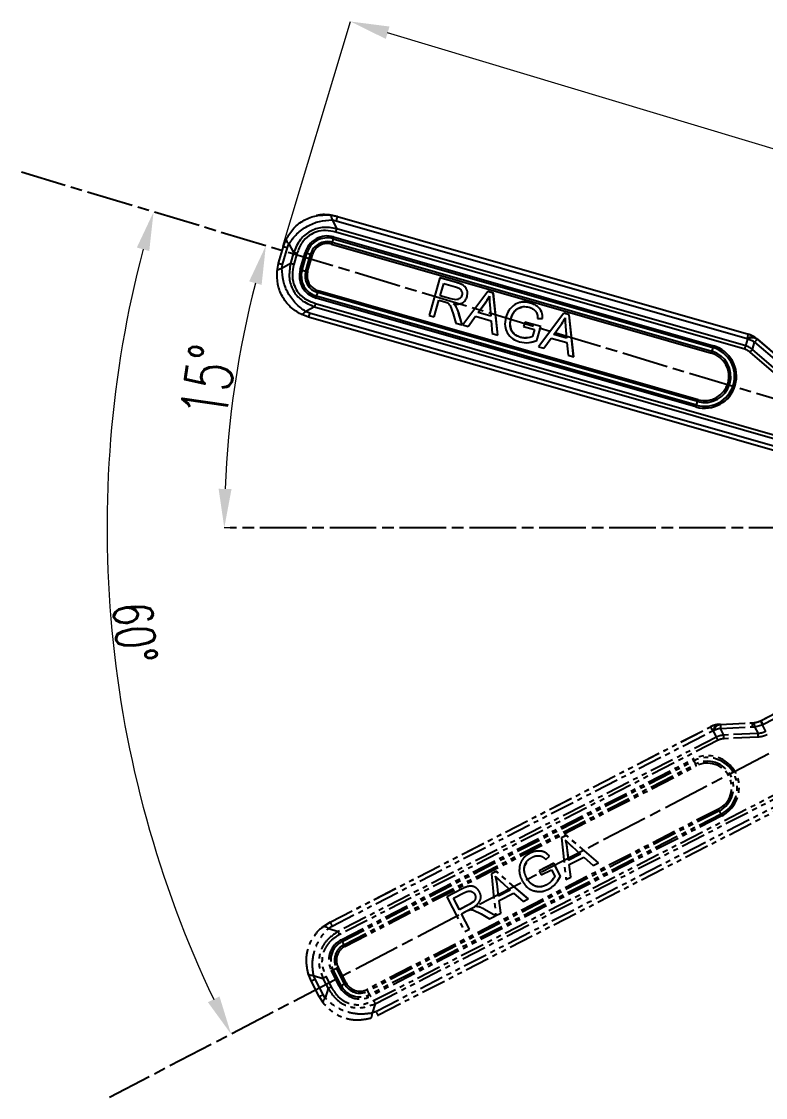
# Model space of a CAD drawing. Header units: millimetres. Extents: x 2160 to 4596, y 811 to 2534.
# Drawn here: x 3955.7 to 4147.4, y 1195.9 to 1473.2 of the extents above; entities that cross this region are included whole.
import ezdxf

# ---------------------------------------------------------------- set-up
doc = ezdxf.new("R2010")
doc.units = ezdxf.units.MM
doc.linetypes.add('AM_ISO08W050', pattern=[18, 12, -1.5, 3, -1.5])
doc.linetypes.add('PHANTOM', pattern=[12.7, 6.35, -1.27, 1.27, -1.27, 1.27, -1.27])
for name, color, linetype, lineweight in [('AM_5', 3, 'Continuous', 25), ('AM_7', 4, 'AM_ISO08W050', 25), ('标注', 3, 'Continuous', 13)]:
    doc.layers.add(name, color=color, linetype=linetype, lineweight=lineweight)
doc.styles.add('SLDTEXTSTYLE1', font='txt.shx', dxfattribs={"width": 0.7, "bigfont": 'gbcbig.shx'})
doc.dimstyles.new('SLDDIMSTYLE12$0', dxfattribs={"dimtxt": 12, "dimasz": 10, "dimexe": 0, "dimexo": 0.0625, "dimgap": 0.875, "dimtad": 1, "dimdec": 1, "dimlfac": 1.8, "dimrnd": 1e-09, "dimzin": 12, "dimdsep": 46, "dimtxsty": 'SLDTEXTSTYLE1', "dimcen": 0.09, "dimdle": 8.16, "dimclrd": 3, "dimclre": 3, "dimadec": 0, "dimazin": 3, "dimtfac": 1, "dimtdec": 1, "dimtofl": 0, "dimtmove": 0, "dimatfit": 3, "dimfxl": 0, "dimfrac": 2, "dimtolj": 1, "dimlwd": 5, "dimlwe": 5, "dimarcsym": 0})
doc.dimstyles.new('SLDDIMSTYLE12$2', dxfattribs={"dimtxt": 12, "dimasz": 10, "dimexe": 0, "dimexo": 0.0625, "dimgap": 0.875, "dimtad": 1, "dimdec": 1, "dimlfac": 1.8, "dimrnd": 1e-09, "dimzin": 12, "dimdsep": 46, "dimtxsty": 'SLDTEXTSTYLE1', "dimcen": 0.09, "dimdle": 8.16, "dimclrd": 3, "dimclre": 3, "dimadec": 0, "dimazin": 3, "dimtfac": 1, "dimtdec": 1, "dimtofl": 0, "dimtmove": 0, "dimatfit": 3, "dimfxl": 0, "dimfrac": 2, "dimtolj": 1, "dimlwd": 5, "dimlwe": 5, "dimarcsym": 0})

# ---------------------------------------------------------------- blocks, each defined once
blk = doc.blocks.new('*D76')
at = {"layer": 'Defpoints', "color": 0, "transparency": 16777216}
for p in [(3955.73, 1434.34), (3977.93, 1352.54), (4259.99, 1342.7), (4259.99, 1342.7), (3978.38, 1195.93)]:
    blk.add_point(p, dxfattribs=at)
at = {"layer": '标注', "color": 3, "linetype": 'Continuous', "lineweight": 5, "transparency": 16777216}
blk.add_arc((4259.99, 1342.7), 282.23, 165.2686, 205.498, dxfattribs=at)
at = {"layer": '标注', "color": 3, "transparency": 16777216}
for points in [[(3985.44, 1414.92), (3988.64, 1414.02), (3989.75, 1424.09)], [(4006.74, 1221.95), (4003.76, 1220.46), (4009.72, 1212.26)]]:
    blk.add_solid(points, dxfattribs=at)
at = {"layer": '标注', "color": 0, "transparency": 16777216, "insert": (3984.96, 1315.73), "char_height": 10, "attachment_point": 5, "rotation": 275.601, "style": 'SLDTEXTSTYLE1'}
blk.add_mtext('\\A1;60%%D', dxfattribs=at)
blk = doc.blocks.new('*D77')
at = {"layer": 'AM_5', "color": 3, "lineweight": 5, "transparency": 16777216}
blk.add_line((4009.43, 1342.73), (4007.97, 1342.73), dxfattribs=at)
at = {"layer": 'AM_5', "color": 3, "linetype": 'Continuous', "lineweight": 5, "transparency": 16777216}
blk.add_arc((4259.89, 1342.73), 251.91, 165.5129, 177.7254, dxfattribs=at)
at = {"layer": 'AM_5', "color": 3, "transparency": 16777216}
for points in [[(4014.38, 1406.2), (4017.59, 1405.3), (4018.68, 1415.38)], [(4009.84, 1352.7), (4006.51, 1352.76), (4007.97, 1342.73)]]:
    blk.add_solid(points, dxfattribs=at)
at = {"layer": 'Defpoints', "color": 0, "transparency": 16777216}
for p in [(3955.73, 1434.34), (4012.75, 1391.55), (4009.49, 1342.73), (4259.99, 1342.7), (4263.14, 1342.73)]:
    blk.add_point(p, dxfattribs=at)
at = {"layer": 'AM_5', "color": 0, "transparency": 16777216, "insert": (4003.86, 1380.45), "char_height": 12, "attachment_point": 5, "rotation": 81.6192, "style": 'SLDTEXTSTYLE1'}
blk.add_mtext('\\A1;15%%D', dxfattribs=at)
blk = doc.blocks.new('*D60')
at = {"layer": 'AM_5', "color": 3, "linetype": 'Continuous', "lineweight": 5, "transparency": 16777216}
for p, q in [((4023.06, 1415.3), (4040.49, 1473.16)), ((4267.91, 1404.66), (4050.06, 1470.28))]:
    blk.add_line(p, q, dxfattribs=at)
at = {"layer": 'AM_5', "color": 3, "lineweight": 5, "transparency": 16777216}
blk.add_line((4259.73, 1342.82), (4277.49, 1401.78), dxfattribs=at)
at = {"layer": 'AM_5', "color": 3, "transparency": 16777216}
for points in [[(4050.54, 1471.87), (4049.58, 1468.68), (4040.49, 1473.16)], [(4268.39, 1406.26), (4267.43, 1403.07), (4277.49, 1401.78)]]:
    blk.add_solid(points, dxfattribs=at)
at = {"layer": 'Defpoints', "color": 0, "transparency": 16777216}
for p in [(4040.49, 1473.16), (4023.04, 1415.24), (4259.71, 1342.76)]:
    blk.add_point(p, dxfattribs=at)
at = {"layer": 'AM_5', "color": 0, "transparency": 16777216, "insert": (4160.97, 1444.05), "char_height": 12, "attachment_point": 5, "rotation": 343.2384, "style": 'SLDTEXTSTYLE1'}
blk.add_mtext('\\A1;225', dxfattribs=at)

msp = doc.modelspace()

# ---------------------------------------------------------------- linework, layer by layer
at = {"color": 7, "linetype": 'Continuous', "lineweight": 25}
for p, q in [((4031.683, 1423.124), (4031.642, 1423.115)), ((4035.081, 1423.317), (4037.115, 1422.932)), ((4037.144, 1422.939), (4035.113, 1423.324)), ((4037.144, 1422.939), (4037.115, 1422.932)), ((4037.116, 1422.932), (4143.009, 1392.565)), ((4037.144, 1422.939), (4143.039, 1392.572)), ((4035.753, 1422.036), (4036.975, 1419.783)), ((4035.753, 1422.036), (4036.772, 1421.844)), ((4036.772, 1421.844), (4142.665, 1391.477)), ((4142.332, 1389.57), (4036.975, 1419.783)), ((4023.2, 1415.219), (4023.949, 1417.147)), ((4036, 1417.201), (4035.748, 1416.268)), ((4036, 1417.201), (4133.864, 1389.137)), ((4036.131, 1417.669), (4133.995, 1389.605)), ((4142.079, 1388.704), (4036.723, 1418.917)), ((4021.96, 1410.894), (4023.2, 1415.219)), ((4023.008, 1410.576), (4024.248, 1414.902)), ((4024.248, 1414.902), (4024.622, 1415.866)), ((4024.622, 1415.866), (4025.844, 1413.612)), ((4035.616, 1415.801), (4133.48, 1387.736)), ((4035.748, 1416.268), (4133.612, 1388.204)), ((4025.844, 1413.612), (4025.038, 1410.801)), ((4026.705, 1413.363), (4025.898, 1410.552)), ((4027.532, 1409.264), (4028.772, 1413.59)), ((4028.003, 1409.13), (4029.243, 1413.456)), ((4028.956, 1408.865), (4030.197, 1413.191)), ((4029.243, 1413.456), (4030.197, 1413.191)), ((4029.427, 1408.732), (4030.668, 1413.057)), ((4021.574, 1408.861), (4021.96, 1410.894)), ((4025.038, 1410.801), (4022.814, 1409.56)), ((4022.814, 1409.56), (4023.008, 1410.576)), ((4028.003, 1409.13), (4028.956, 1408.865)), ((4063.536, 1407.124), (4060.761, 1397.445)), ((4063.558, 1407.129), (4063.536, 1407.124)), ((4067.818, 1405.896), (4063.536, 1407.124)), ((4067.84, 1405.901), (4063.558, 1407.129)), ((4063.594, 1402.495), (4064.511, 1405.695)), ((4063.616, 1402.5), (4064.531, 1405.69)), ((4064.511, 1405.695), (4067.566, 1404.819)), ((4067.84, 1405.901), (4067.818, 1405.896)), ((4031.748, 1402.374), (4032.033, 1403.314)), ((4129.897, 1375.249), (4032.033, 1403.314)), ((4130.034, 1375.718), (4032.171, 1403.783)), ((4069.335, 1405.337), (4069.312, 1405.332)), ((4075.915, 1403.582), (4069.425, 1394.968)), ((4075.937, 1403.586), (4075.915, 1403.582)), ((4077.294, 1403.186), (4075.915, 1403.582)), ((4077.316, 1403.191), (4075.937, 1403.586)), ((4077.316, 1403.191), (4077.294, 1403.186)), ((4078.464, 1392.375), (4077.294, 1403.186)), ((4078.487, 1392.38), (4077.316, 1403.191)), ((4031.452, 1400.533), (4159.034, 1363.946)), ((4129.475, 1373.84), (4031.611, 1401.905)), ((4129.612, 1374.309), (4031.748, 1402.374)), ((4062.04, 1397.078), (4063.274, 1401.38)), ((4062.063, 1397.083), (4063.293, 1401.374)), ((4063.274, 1401.38), (4064.765, 1400.952)), ((4063.616, 1402.5), (4063.594, 1402.495)), ((4066.352, 1401.704), (4063.594, 1402.495)), ((4066.374, 1401.709), (4063.616, 1402.5)), ((4064.765, 1400.952), (4065.574, 1400.639)), ((4066.374, 1401.709), (4066.352, 1401.704)), ((4067.708, 1401.476), (4066.352, 1401.704)), ((4068.631, 1400.425), (4068.653, 1400.43)), ((4073.35, 1398.148), (4075.233, 1400.678)), ((4073.373, 1398.152), (4075.255, 1400.683)), ((4075.255, 1400.683), (4075.233, 1400.678)), ((4076.386, 1400.169), (4076.636, 1397.205)), ((4084.199, 1400.789), (4084.177, 1400.784)), ((4086.836, 1400.632), (4086.814, 1400.628)), ((4029.673, 1396.979), (4027.744, 1397.729)), ((4031.208, 1399.669), (4028.984, 1398.428)), ((4029.95, 1398.053), (4028.984, 1398.428)), ((4158.289, 1361.249), (4029.95, 1398.053)), ((4031.208, 1399.669), (4158.791, 1363.082)), ((4060.761, 1397.445), (4062.04, 1397.078)), ((4066.176, 1399.953), (4066.974, 1397.848)), ((4066.974, 1397.848), (4067.675, 1395.462)), ((4068.375, 1398.129), (4068.353, 1398.124)), ((4069.285, 1395.001), (4068.353, 1398.124)), ((4069.307, 1395.005), (4068.375, 1398.129)), ((4073.373, 1398.152), (4073.35, 1398.148)), ((4076.636, 1397.205), (4073.35, 1398.148)), ((4076.635, 1397.217), (4073.373, 1398.152)), ((4083.639, 1399.252), (4083.617, 1399.247)), ((4083.639, 1399.252), (4084.652, 1399.562)), ((4095.438, 1397.983), (4088.948, 1389.369)), ((4089.22, 1399.189), (4089.197, 1399.185)), ((4095.46, 1397.988), (4095.438, 1397.983)), ((4096.817, 1397.588), (4095.438, 1397.983)), ((4096.839, 1397.592), (4095.46, 1397.988)), ((4096.839, 1397.592), (4096.817, 1397.588)), ((4097.987, 1386.777), (4096.817, 1397.588)), ((4098.009, 1386.782), (4096.839, 1397.592)), ((4158.012, 1360.175), (4029.674, 1396.978)), ((4062.063, 1397.083), (4062.04, 1397.078)), ((4067.675, 1395.462), (4069.285, 1395.001)), ((4069.307, 1395.005), (4069.285, 1395.001)), ((4069.425, 1394.968), (4070.778, 1394.58)), ((4070.778, 1394.58), (4072.688, 1397.209)), ((4070.8, 1394.584), (4070.778, 1394.58)), ((4070.8, 1394.584), (4072.704, 1397.205)), ((4072.688, 1397.209), (4076.726, 1396.051)), ((4076.726, 1396.051), (4077.019, 1392.79)), ((4081.886, 1396.689), (4081.863, 1396.685)), ((4085.421, 1395.721), (4085.096, 1394.587)), ((4085.096, 1394.587), (4087.933, 1393.773)), ((4085.444, 1395.726), (4085.421, 1395.721)), ((4089.512, 1394.548), (4085.421, 1395.721)), ((4089.534, 1394.553), (4085.444, 1395.726)), ((4088.485, 1390.966), (4089.512, 1394.548)), ((4088.507, 1390.97), (4089.534, 1394.553)), ((4088.697, 1396.638), (4089.951, 1396.629)), ((4089.534, 1394.553), (4089.512, 1394.548)), ((4089.974, 1396.634), (4089.951, 1396.629)), ((4092.873, 1392.549), (4094.755, 1395.08)), ((4092.895, 1392.554), (4094.778, 1395.085)), ((4094.778, 1395.085), (4094.755, 1395.08)), ((4095.909, 1394.571), (4096.159, 1391.607)), ((4077.019, 1392.79), (4078.464, 1392.375)), ((4078.487, 1392.38), (4078.464, 1392.375)), ((4082.004, 1393.548), (4081.981, 1393.543)), ((4084.339, 1391.773), (4084.316, 1391.768)), ((4086.82, 1391.772), (4086.227, 1391.66)), ((4087.933, 1393.773), (4087.415, 1391.965)), ((4092.895, 1392.554), (4092.873, 1392.549)), ((4096.159, 1391.607), (4092.873, 1392.549)), ((4096.158, 1391.618), (4092.895, 1392.554)), ((4143.009, 1392.565), (4143.039, 1392.572)), ((4086.227, 1391.66), (4086.205, 1391.655)), ((4087.08, 1390.515), (4087.103, 1390.52)), ((4087.086, 1390.579), (4088.507, 1390.97)), ((4088.507, 1390.97), (4088.485, 1390.966)), ((4088.948, 1389.369), (4090.3, 1388.981)), ((4090.3, 1388.981), (4092.211, 1391.611)), ((4090.323, 1388.986), (4090.3, 1388.981)), ((4090.323, 1388.986), (4092.227, 1391.606)), ((4092.211, 1391.611), (4096.249, 1390.453)), ((4096.249, 1390.453), (4096.542, 1387.191)), ((4133.864, 1389.137), (4133.612, 1388.204)), ((4142.332, 1389.57), (4142.854, 1391.314)), ((4142.665, 1391.477), (4142.854, 1391.314)), ((4144.073, 1388.662), (4144.631, 1390.523)), ((4144.631, 1390.523), (4150.852, 1385.216)), ((4145.109, 1391.438), (4145.139, 1391.444)), ((4145.109, 1391.438), (4145.298, 1391.275)), ((4145.311, 1391.298), (4145.12, 1391.46)), ((4145.139, 1391.444), (4145.33, 1391.282)), ((4145.298, 1391.275), (4151.519, 1385.968)), ((4145.33, 1391.282), (4151.552, 1385.975)), ((4096.542, 1387.191), (4097.987, 1386.777)), ((4098.009, 1386.782), (4097.987, 1386.777)), ((4150.174, 1382.231), (4143.465, 1387.954)), ((4150.782, 1382.939), (4144.073, 1388.662)), ((4129.612, 1374.309), (4129.897, 1375.249))]:
    msp.add_line(p, q, dxfattribs=at)
at = {"color": 7, "linetype": 'PHANTOM', "lineweight": 25}
for p, q in [((4146.267, 1293.04), (4156.071, 1298.074)), ((4146.285, 1293.066), (4156.088, 1298.099)), ((4146.762, 1292.011), (4156.565, 1297.045)), ((4135.79, 1292.063), (4135.539, 1292.05)), ((4135.547, 1292.026), (4135.564, 1292.051)), ((4135.547, 1292.026), (4135.796, 1292.037)), ((4135.564, 1292.051), (4135.815, 1292.064)), ((4135.796, 1292.037), (4143.964, 1292.425)), ((4135.815, 1292.064), (4143.983, 1292.452)), ((4143.964, 1292.425), (4143.983, 1292.452)), ((4143.983, 1292.452), (4144.298, 1292.476)), ((4146.286, 1293.066), (4146.182, 1293.014)), ((4146.183, 1293.015), (4146.285, 1293.066)), ((4146.267, 1293.04), (4146.285, 1293.066)), ((4146.558, 1291.91), (4146.762, 1292.011)), ((4035.247, 1241.092), (4133.244, 1291.412)), ((4035.263, 1241.117), (4133.261, 1291.437)), ((4035.741, 1240.063), (4133.738, 1290.383)), ((4133.244, 1291.412), (4133.261, 1291.437)), ((4133.738, 1290.383), (4133.987, 1290.393)), ((4134.8, 1288.764), (4133.987, 1290.393)), ((4135.824, 1291.032), (4143.992, 1291.42)), ((4136.691, 1289.293), (4135.824, 1291.032)), ((4145.499, 1289.711), (4136.691, 1289.293)), ((4143.992, 1291.42), (4144.623, 1291.468)), ((4144.623, 1291.468), (4146.558, 1291.91)), ((4144.623, 1291.468), (4145.499, 1289.711)), ((4146.558, 1291.91), (4147.418, 1290.185)), ((4134.8, 1288.764), (4037.299, 1238.7)), ((4135.208, 1287.96), (4037.708, 1237.895)), ((4145.541, 1288.779), (4136.732, 1288.361)), ((4038.13, 1236.58), (4128.697, 1283.084)), ((4038.354, 1236.149), (4128.921, 1282.653)), ((4038.809, 1235.297), (4129.376, 1281.801)), ((4039.033, 1234.866), (4129.6, 1281.37)), ((4046.445, 1220.883), (4164.514, 1281.509)), ((4128.921, 1282.653), (4129.376, 1281.801)), ((4046.858, 1220.086), (4164.927, 1280.712)), ((4165.816, 1279.032), (4047.047, 1218.046)), ((4166.349, 1278.06), (4047.58, 1217.074)), ((4135.311, 1270.248), (4044.745, 1223.744)), ((4135.532, 1269.813), (4044.966, 1223.309)), ((4135.968, 1268.932), (4135.532, 1269.813)), ((4135.968, 1268.932), (4045.401, 1222.428)), ((4136.188, 1268.496), (4045.622, 1221.992)), ((4096.124, 1263.464), (4094.848, 1262.809)), ((4094.861, 1262.828), (4094.848, 1262.809)), ((4094.848, 1262.809), (4096.01, 1252.087)), ((4096.137, 1263.483), (4094.861, 1262.828)), ((4096.137, 1263.483), (4096.124, 1263.464)), ((4104.375, 1256.382), (4096.124, 1263.464)), ((4104.388, 1256.401), (4096.137, 1263.483)), ((4086.762, 1258.855), (4086.749, 1258.836)), ((4089.488, 1259.434), (4089.475, 1259.415)), ((4096.35, 1260.244), (4096.337, 1260.225)), ((4096.696, 1257.092), (4096.337, 1260.225)), ((4096.709, 1257.111), (4096.35, 1260.244)), ((4099.737, 1258.653), (4096.696, 1257.092)), ((4099.728, 1258.661), (4096.709, 1257.111)), ((4097.526, 1260.643), (4099.737, 1258.653)), ((4084.732, 1257.165), (4084.719, 1257.146)), ((4085.376, 1255.66), (4085.902, 1256.58)), ((4092.877, 1256.25), (4089.091, 1254.306)), ((4092.89, 1256.268), (4089.104, 1254.325)), ((4090.853, 1257.216), (4091.774, 1258.067)), ((4091.787, 1258.086), (4091.774, 1258.067)), ((4092.89, 1256.268), (4092.877, 1256.25)), ((4094.58, 1252.934), (4092.877, 1256.25)), ((4094.593, 1252.953), (4092.89, 1256.268)), ((4096.709, 1257.111), (4096.696, 1257.092)), ((4096.855, 1255.955), (4100.592, 1257.873)), ((4097.262, 1252.73), (4096.855, 1255.955)), ((4097.275, 1252.748), (4096.87, 1255.962)), ((4100.592, 1257.873), (4103.038, 1255.695)), ((4103.038, 1255.695), (4104.375, 1256.382)), ((4104.388, 1256.401), (4104.375, 1256.382)), ((4078.057, 1254.187), (4076.781, 1253.532)), ((4076.794, 1253.551), (4076.781, 1253.532)), ((4076.781, 1253.532), (4077.943, 1242.81)), ((4078.07, 1254.206), (4076.794, 1253.551)), ((4078.07, 1254.206), (4078.057, 1254.187)), ((4086.308, 1247.105), (4078.057, 1254.187)), ((4086.321, 1247.124), (4078.07, 1254.206)), ((4085.376, 1255.66), (4085.363, 1255.642)), ((4089.104, 1254.325), (4089.091, 1254.306)), ((4089.091, 1254.306), (4089.631, 1253.256)), ((4089.631, 1253.256), (4092.256, 1254.604)), ((4092.256, 1254.604), (4093.115, 1252.931)), ((4078.283, 1250.967), (4078.27, 1250.948)), ((4078.629, 1247.815), (4078.27, 1250.948)), ((4078.642, 1247.833), (4078.283, 1250.967)), ((4079.459, 1251.366), (4081.67, 1249.376)), ((4085.851, 1252.592), (4085.838, 1252.573)), ((4088.087, 1250.382), (4088.074, 1250.363)), ((4091.004, 1250.686), (4090.991, 1250.667)), ((4092.458, 1251.896), (4092.445, 1251.877)), ((4092.814, 1252.383), (4092.458, 1251.896)), ((4093.825, 1251.695), (4094.593, 1252.953)), ((4093.864, 1251.645), (4093.877, 1251.663)), ((4094.593, 1252.953), (4094.58, 1252.934)), ((4096.01, 1252.087), (4097.262, 1252.73)), ((4097.275, 1252.748), (4097.262, 1252.73)), ((4069.292, 1249.679), (4065.329, 1247.644)), ((4065.342, 1247.663), (4065.329, 1247.644)), ((4065.329, 1247.644), (4069.929, 1238.687)), ((4069.305, 1249.698), (4065.342, 1247.663)), ((4067.019, 1247.27), (4069.846, 1248.721)), ((4069.305, 1249.698), (4069.292, 1249.679)), ((4070.781, 1250.309), (4070.768, 1250.291)), ((4081.67, 1249.376), (4078.629, 1247.815)), ((4078.642, 1247.833), (4078.629, 1247.815)), ((4081.661, 1249.384), (4078.642, 1247.833)), ((4078.789, 1246.678), (4082.525, 1248.596)), ((4082.525, 1248.596), (4084.971, 1246.418)), ((4068.539, 1244.308), (4067.019, 1247.27)), ((4068.553, 1244.327), (4067.037, 1247.279)), ((4071.092, 1245.619), (4068.539, 1244.308)), ((4071.105, 1245.638), (4068.553, 1244.327)), ((4072.237, 1246.381), (4071.092, 1245.619)), ((4071.105, 1245.638), (4071.092, 1245.619)), ((4073.629, 1246.246), (4073.642, 1246.265)), ((4079.195, 1243.453), (4078.789, 1246.678)), ((4079.208, 1243.471), (4078.803, 1246.685)), ((4084.971, 1246.418), (4086.308, 1247.105)), ((4086.321, 1247.124), (4086.308, 1247.105)), ((4068.553, 1244.327), (4068.539, 1244.308)), ((4069.069, 1243.276), (4070.449, 1243.985)), ((4071.114, 1239.295), (4069.069, 1243.276)), ((4071.127, 1239.314), (4069.087, 1243.286)), ((4070.449, 1243.985), (4071.254, 1244.31)), ((4072.162, 1244.222), (4074.184, 1243.233)), ((4074.184, 1243.233), (4076.328, 1241.973)), ((4075.014, 1244.396), (4075.001, 1244.378)), ((4077.818, 1242.738), (4075.001, 1244.378)), ((4077.831, 1242.757), (4075.014, 1244.396)), ((4076.328, 1241.973), (4077.818, 1242.738)), ((4077.831, 1242.757), (4077.818, 1242.738)), ((4077.943, 1242.81), (4079.195, 1243.453)), ((4079.208, 1243.471), (4079.195, 1243.453)), ((4033.499, 1239.98), (4035.246, 1241.092)), ((4035.263, 1241.117), (4033.518, 1240.008)), ((4034.867, 1239.506), (4035.741, 1240.063)), ((4034.867, 1239.506), (4037.299, 1238.7)), ((4035.263, 1241.117), (4035.246, 1241.092)), ((4069.929, 1238.687), (4071.114, 1239.295)), ((4071.127, 1239.314), (4071.114, 1239.295)), ((4031.154, 1237.514), (4031.13, 1237.48)), ((4038.354, 1236.149), (4038.809, 1235.297)), ((4037.611, 1224.567), (4035.556, 1228.57)), ((4035.991, 1228.795), (4036.867, 1229.254)), ((4038.046, 1224.792), (4035.991, 1228.795)), ((4038.923, 1225.251), (4036.867, 1229.254)), ((4039.358, 1225.476), (4037.302, 1229.479)), ((4030.377, 1225.945), (4029.605, 1227.864)), ((4032.433, 1221.942), (4030.377, 1225.945)), ((4030.972, 1227.39), (4033.405, 1226.583)), ((4031.359, 1226.431), (4030.972, 1227.39)), ((4033.414, 1222.428), (4031.359, 1226.431)), ((4033.405, 1226.583), (4034.741, 1223.981)), ((4034.203, 1226.99), (4035.539, 1224.388)), ((4034.741, 1223.981), (4033.969, 1221.554)), ((4038.046, 1224.792), (4038.923, 1225.251)), ((4045.401, 1222.428), (4044.966, 1223.309)), ((4033.542, 1220.196), (4032.433, 1221.942)), ((4033.969, 1221.554), (4033.414, 1222.428)), ((4046.858, 1220.086), (4046.086, 1217.659)), ((4047.047, 1218.046), (4046.086, 1217.659))]:
    msp.add_line(p, q, dxfattribs=at)
at = {"color": 7, "linetype": 'Continuous', "lineweight": 25}
for centre, radius, start, end in [((4034.491, 1411.95), 5.949, 73.99917, 164.00247), ((4034.494, 1411.951), 5.462, 73.99917, 164.00247), ((4071.199, 1407.559), 36.496, 163.9172, 164.67984), ((4034.511, 1411.954), 4.488, 73.99917, 164.00247), ((4034.514, 1411.955), 4.001, 73.99917, 164.00247), ((4000.547, 1425.912), 36.498, 343.91719, 344.67981), ((4048.106, 1480.819), 69.954, 253.95603, 254.35706), ((4011.333, 1345.824), 69.958, 73.95602, 74.35704), ((4033.251, 1407.624), 5.95, 164.00083, 253.99752), ((4046.866, 1476.493), 69.954, 253.95603, 254.35706), ((4033.254, 1407.625), 5.463, 164.00075, 253.99756), ((4033.271, 1407.628), 4.488, 164.00075, 253.99757), ((4010.093, 1341.498), 69.958, 73.95602, 74.35704), ((4033.274, 1407.629), 4.001, 164.00056, 253.99766), ((3996.452, 1413.969), 37.142, 343.32882, 344.08236), ((4067.329, 1391.718), 37.142, 163.32881, 164.08236), ((4158.342, 1387.127), 16.269, 160.47239, 164.49357), ((4143.854, 1389.377), 2.413, 58.66161, 119.51448), ((4141.458, 1387.158), 5.625, 49.53467, 73.99864), ((4141.488, 1387.165), 5.625, 49.53467, 73.99864), ((4131.735, 1381.723), 8.2, 254.00246, 74), ((4131.738, 1381.723), 7.713, 254.00238, 74.00008), ((4169.064, 1379.494), 36.497, 163.91719, 164.67983), ((4144.043, 1389.214), 2.413, 58.66153, 119.51425), ((4140.949, 1384.643), 6.938, 57.94933, 74.06129), ((4159.926, 1377.625), 20.008, 136.98242, 139.86093), ((4131.754, 1381.727), 6.738, 254.00253, 73.99993), ((4131.757, 1381.727), 6.251, 254.00255, 73.99991), ((4098.411, 1397.847), 36.497, 343.91719, 344.67983), ((4094.315, 1385.905), 37.143, 343.32883, 344.08237), ((4165.192, 1363.654), 37.141, 163.32879, 164.08235)]:
    msp.add_arc(centre, radius, start, end, dxfattribs=at)
at = {"color": 7, "linetype": 'PHANTOM', "lineweight": 25}
for centre, radius, start, end in [((4135.813, 1286.408), 5.625, 92.71551, 117.17948), ((4135.83, 1286.433), 5.625, 92.71551, 117.17948), ((4136.042, 1289.665), 2.413, 101.84245, 162.69532), ((4136.291, 1289.676), 2.413, 101.84237, 162.69509), ((4155.803, 1292.094), 20.008, 180.16327, 183.04177), ((4163.971, 1292.481), 20.007, 180.16315, 183.04177), ((4161.169, 1299.567), 16.269, 203.65317, 207.67445), ((4148.146, 1297.939), 16.269, 203.65323, 207.67441), ((4137.163, 1284.225), 6.938, 101.13017, 117.24213), ((4132.443, 1275.79), 8.2, 297.1833, 117.18084), ((4161.188, 1299.71), 36.497, 207.09803, 207.86067), ((4132.444, 1275.793), 7.713, 297.18322, 117.18092), ((4132.454, 1275.807), 6.738, 297.18337, 117.18077), ((4097.109, 1264.745), 36.497, 27.09803, 27.86067), ((4132.456, 1275.809), 6.251, 297.18339, 117.18075), ((4102.294, 1253.234), 37.143, 26.50967, 27.26321), ((4169.203, 1285.51), 37.141, 206.50963, 207.26319), ((4040.848, 1231.288), 5.949, 117.18001, 207.18331), ((4070.62, 1253.205), 36.496, 207.09805, 207.86068), ((4040.85, 1231.29), 5.462, 117.18001, 207.18331), ((4040.859, 1231.304), 4.488, 117.18001, 207.18331), ((4040.861, 1231.307), 4.001, 117.18001, 207.18331), ((4006.542, 1218.24), 36.498, 27.09803, 27.86065), ((4003.648, 1290.824), 69.954, 297.13687, 297.5379), ((4069.211, 1167.222), 69.958, 117.13686, 117.53788), ((4071.267, 1163.219), 69.958, 117.13686, 117.53788), ((4042.917, 1227.304), 4.001, 207.1814, 297.1785), ((4005.704, 1286.821), 69.954, 297.13687, 297.5379), ((4042.904, 1227.285), 5.95, 207.18167, 297.17837), ((4042.906, 1227.287), 5.463, 207.18159, 297.1784), ((4042.916, 1227.301), 4.488, 207.18159, 297.17841), ((4011.728, 1206.73), 37.142, 26.50966, 27.2632), ((4078.638, 1239.006), 37.142, 206.50966, 207.26321)]:
    msp.add_arc(centre, radius, start, end, dxfattribs=at)
at = {"color": 7, "linetype": 'Continuous', "lineweight": 25}
for points, knots in [([(4023.949, 1417.147), (4024.541, 1418.113), (4025.719, 1420.038), (4028.481, 1422.089), (4031.685, 1423.345), (4033.946, 1423.327), (4035.081, 1423.317)], [0, 0, 0, 0, 0.2509207, 0.5000162, 0.7490448, 1, 1, 1, 1]), ([(4035.113, 1423.324), (4033.959, 1423.425), (4032.783, 1423.527), (4031.705, 1423.123), (4031.685, 1423.115)], [0, 0, 0, 0, 0.9811751, 1, 1, 1, 1]), ([(4035.081, 1423.317), (4035.218, 1423.248), (4035.493, 1423.109), (4035.667, 1422.394), (4035.753, 1422.036)], [0, 0, 0, 0, 0.5000005, 1, 1, 1, 1]), ([(4024.622, 1415.866), (4025.254, 1416.755), (4026.512, 1418.526), (4029.307, 1420.514), (4032.479, 1421.834), (4034.659, 1421.968), (4035.753, 1422.036)], [0, 0, 0, 0, 0.2509209, 0.5000162, 0.7490448, 1, 1, 1, 1]), ([(4036.975, 1419.783), (4035.704, 1419.989), (4033.347, 1420.37), (4029.973, 1419.257), (4027.258, 1416.983), (4026.338, 1414.791), (4025.844, 1413.612)], [0, 0, 0, 0, 0.2702915, 0.5008839, 0.7316205, 1, 1, 1, 1]), ([(4023.95, 1417.147), (4023.925, 1416.989), (4023.876, 1416.671), (4024.372, 1416.135), (4024.622, 1415.866)], [0, 0, 0, 0, 0.49686735, 1, 1, 1, 1]), ([(4036.723, 1418.917), (4035.843, 1419.104), (4034.206, 1419.453), (4031.805, 1419.095), (4029.656, 1418.054), (4027.747, 1416.141), (4027.07, 1414.336), (4026.705, 1413.363)], [0, 0, 0, 0, 0.2085412, 0.3881399, 0.5544367, 0.759769, 1, 1, 1, 1]), ([(4027.744, 1397.729), (4026.777, 1398.321), (4024.849, 1399.501), (4022.797, 1402.264), (4021.541, 1405.468), (4021.563, 1407.727), (4021.574, 1408.861)], [0, 0, 0, 0, 0.2509467, 0.4999848, 0.7490685, 1, 1, 1, 1]), ([(4021.574, 1408.861), (4021.636, 1409.003), (4021.76, 1409.288), (4022.463, 1409.469), (4022.814, 1409.56)], [0, 0, 0, 0, 0.50000085, 1, 1, 1, 1]), ([(4028.984, 1398.428), (4028.092, 1399.062), (4026.312, 1400.326), (4024.321, 1403.123), (4023.005, 1406.293), (4022.878, 1408.468), (4022.814, 1409.56)], [0, 0, 0, 0, 0.2509467, 0.4999847, 0.7490684, 1, 1, 1, 1]), ([(4025.038, 1410.801), (4024.832, 1409.528), (4024.45, 1407.17), (4025.563, 1403.796), (4027.838, 1401.082), (4030.03, 1400.163), (4031.208, 1399.669)], [0, 0, 0, 0, 0.2705363, 0.5011773, 0.7319034, 1, 1, 1, 1]), ([(4025.898, 1410.552), (4025.711, 1409.671), (4025.363, 1408.033), (4025.721, 1405.631), (4026.763, 1403.482), (4028.676, 1401.574), (4030.48, 1400.898), (4031.452, 1400.533)], [0, 0, 0, 0, 0.20872371, 0.38836947, 0.55468562, 0.75997191, 1, 1, 1, 1]), ([(4069.312, 1405.332), (4069.076, 1405.443), (4068.592, 1405.668), (4068.08, 1405.819), (4067.818, 1405.896)], [0, 0, 0, 0, 0.4889255, 1, 1, 1, 1]), ([(4069.335, 1405.337), (4069.098, 1405.447), (4068.614, 1405.673), (4068.102, 1405.824), (4067.84, 1405.901)], [0, 0, 0, 0, 0.4889255, 1, 1, 1, 1]), ([(4067.566, 1404.819), (4067.875, 1404.714), (4068.323, 1404.563), (4068.817, 1404.207), (4068.972, 1403.98), (4069.044, 1403.874)], [0, 0, 0, 0, 0.5431864, 0.7867589, 1, 1, 1, 1]), ([(4069.044, 1403.874), (4069.131, 1403.673), (4069.259, 1403.376), (4069.267, 1402.945), (4069.22, 1402.741), (4069.197, 1402.638)], [0, 0, 0, 0, 0.508701, 0.7517829, 1, 1, 1, 1]), ([(4070.153, 1404.61), (4070.017, 1404.769), (4069.773, 1405.052), (4069.454, 1405.246), (4069.312, 1405.332)], [0, 0, 0, 0, 0.5575462, 1, 1, 1, 1]), ([(4070.597, 1403.536), (4070.549, 1403.758), (4070.467, 1404.144), (4070.247, 1404.471), (4070.153, 1404.61)], [0, 0, 0, 0, 0.5738958, 1, 1, 1, 1]), ([(4070.518, 1402.266), (4070.571, 1402.503), (4070.664, 1402.924), (4070.617, 1403.35), (4070.597, 1403.536)], [0, 0, 0, 0, 0.5655054, 1, 1, 1, 1]), ([(4065.574, 1400.639), (4065.674, 1400.559), (4065.915, 1400.368), (4066.08, 1400.106), (4066.176, 1399.953)], [0, 0, 0, 0, 0.4142729, 1, 1, 1, 1]), ([(4067.035, 1400.401), (4067.362, 1400.37), (4067.969, 1400.311), (4068.827, 1400.436), (4069.581, 1400.773), (4070.202, 1401.395), (4070.409, 1401.966), (4070.518, 1402.266)], [0, 0, 0, 0, 0.2248507, 0.4169148, 0.5876668, 0.7832367, 1, 1, 1, 1]), ([(4068.353, 1398.124), (4068.178, 1398.666), (4067.901, 1399.528), (4067.269, 1400.165), (4067.035, 1400.401)], [0, 0, 0, 0, 0.628575, 1, 1, 1, 1]), ([(4068.375, 1398.129), (4068.2, 1398.671), (4067.923, 1399.532), (4067.292, 1400.17), (4067.057, 1400.406)], [0, 0, 0, 0, 0.628575, 1, 1, 1, 1]), ([(4068.63, 1401.808), (4068.489, 1401.716), (4068.208, 1401.533), (4067.874, 1401.495), (4067.708, 1401.476)], [0, 0, 0, 0, 0.50112496, 1, 1, 1, 1]), ([(4069.197, 1402.638), (4069.137, 1402.475), (4069.017, 1402.151), (4068.759, 1401.922), (4068.63, 1401.808)], [0, 0, 0, 0, 0.5017512, 1, 1, 1, 1]), ([(4075.233, 1400.678), (4075.439, 1400.974), (4075.819, 1401.521), (4076.129, 1402.11), (4076.27, 1402.38)], [0, 0, 0, 0, 0.5419592, 1, 1, 1, 1]), ([(4075.255, 1400.683), (4075.461, 1400.979), (4075.842, 1401.526), (4076.151, 1402.115), (4076.293, 1402.385)], [0, 0, 0, 0, 0.5419592, 1, 1, 1, 1]), ([(4076.27, 1402.38), (4076.279, 1402.019), (4076.298, 1401.281), (4076.356, 1400.545), (4076.386, 1400.169)], [0, 0, 0, 0, 0.4886907, 1, 1, 1, 1]), ([(4082.831, 1400.234), (4082.256, 1399.762), (4081.187, 1398.885), (4080.736, 1397.583), (4080.528, 1396.982)], [0, 0, 0, 0, 0.5381648, 1, 1, 1, 1]), ([(4086.814, 1400.628), (4086.402, 1400.724), (4085.619, 1400.908), (4084.219, 1400.893), (4083.35, 1400.481), (4082.831, 1400.234)], [0, 0, 0, 0, 0.308178, 0.5862676, 1, 1, 1, 1]), ([(4086.836, 1400.632), (4086.426, 1400.722), (4085.647, 1400.891), (4084.723, 1400.954), (4084.292, 1400.779), (4084.214, 1400.748)], [0, 0, 0, 0, 0.4764978, 0.9064737, 1, 1, 1, 1]), ([(4089.197, 1399.185), (4088.83, 1399.533), (4088.138, 1400.188), (4087.236, 1400.487), (4086.814, 1400.628)], [0, 0, 0, 0, 0.5318982, 1, 1, 1, 1]), ([(4089.22, 1399.189), (4088.852, 1399.538), (4088.16, 1400.193), (4087.258, 1400.492), (4086.836, 1400.632)], [0, 0, 0, 0, 0.53189815, 1, 1, 1, 1]), ([(4027.744, 1397.729), (4027.895, 1397.709), (4028.198, 1397.67), (4028.721, 1398.174), (4028.984, 1398.428)], [0, 0, 0, 0, 0.4968674, 1, 1, 1, 1]), ([(4081.863, 1396.685), (4082.056, 1397.221), (4082.335, 1397.995), (4083.016, 1398.823), (4083.419, 1399.107), (4083.617, 1399.247)], [0, 0, 0, 0, 0.5344662, 0.7714045, 1, 1, 1, 1]), ([(4081.886, 1396.689), (4082.096, 1397.295), (4082.452, 1398.319), (4083.295, 1398.981), (4083.639, 1399.252)], [0, 0, 0, 0, 0.5921782, 1, 1, 1, 1]), ([(4083.617, 1399.247), (4083.829, 1399.358), (4084.252, 1399.581), (4085.245, 1399.789), (4085.998, 1399.638), (4086.515, 1399.535)], [0, 0, 0, 0, 0.2394886, 0.4785859, 1, 1, 1, 1]), ([(4086.515, 1399.535), (4086.829, 1399.425), (4087.442, 1399.211), (4087.906, 1398.759), (4088.133, 1398.539)], [0, 0, 0, 0, 0.512975, 1, 1, 1, 1]), ([(4088.133, 1398.539), (4088.228, 1398.414), (4088.42, 1398.162), (4088.676, 1397.526), (4088.688, 1397.001), (4088.697, 1396.638)], [0, 0, 0, 0, 0.23103556, 0.46846759, 1, 1, 1, 1]), ([(4089.951, 1396.629), (4089.946, 1397.171), (4089.936, 1398.103), (4089.415, 1398.865), (4089.197, 1399.185)], [0, 0, 0, 0, 0.5814657, 1, 1, 1, 1]), ([(4089.974, 1396.634), (4089.968, 1397.176), (4089.959, 1398.108), (4089.438, 1398.87), (4089.22, 1399.189)], [0, 0, 0, 0, 0.5814657, 1, 1, 1, 1]), ([(4080.528, 1396.982), (4080.362, 1396.185), (4080.077, 1394.811), (4080.618, 1393.529), (4080.845, 1392.99)], [0, 0, 0, 0, 0.5794862, 1, 1, 1, 1]), ([(4081.981, 1393.543), (4081.888, 1393.767), (4081.696, 1394.225), (4081.561, 1395.302), (4081.739, 1396.118), (4081.863, 1396.685)], [0, 0, 0, 0, 0.2264152, 0.4626215, 1, 1, 1, 1]), ([(4082.004, 1393.548), (4081.832, 1394.088), (4081.501, 1395.127), (4081.761, 1396.183), (4081.886, 1396.689)], [0, 0, 0, 0, 0.520635, 1, 1, 1, 1]), ([(4094.755, 1395.08), (4094.961, 1395.376), (4095.342, 1395.922), (4095.651, 1396.512), (4095.793, 1396.782)], [0, 0, 0, 0, 0.54195929, 1, 1, 1, 1]), ([(4094.778, 1395.085), (4094.984, 1395.381), (4095.364, 1395.927), (4095.674, 1396.516), (4095.815, 1396.786)], [0, 0, 0, 0, 0.5419593, 1, 1, 1, 1]), ([(4095.793, 1396.782), (4095.802, 1396.421), (4095.821, 1395.683), (4095.879, 1394.947), (4095.909, 1394.571)], [0, 0, 0, 0, 0.4886908, 1, 1, 1, 1]), ([(4080.845, 1392.99), (4081.292, 1392.39), (4082.124, 1391.273), (4083.434, 1390.816), (4084.04, 1390.605)], [0, 0, 0, 0, 0.53725916, 1, 1, 1, 1]), ([(4084.316, 1391.768), (4083.815, 1391.955), (4083.087, 1392.227), (4082.343, 1392.927), (4082.102, 1393.338), (4081.981, 1393.543)], [0, 0, 0, 0, 0.5264104, 0.7642346, 1, 1, 1, 1]), ([(4084.339, 1391.773), (4083.771, 1391.981), (4082.799, 1392.336), (4082.238, 1393.192), (4082.004, 1393.548)], [0, 0, 0, 0, 0.5837878, 1, 1, 1, 1]), ([(4086.205, 1391.655), (4085.886, 1391.622), (4085.25, 1391.555), (4084.627, 1391.697), (4084.316, 1391.768)], [0, 0, 0, 0, 0.5020846, 1, 1, 1, 1]), ([(4086.227, 1391.66), (4085.869, 1391.625), (4085.233, 1391.563), (4084.611, 1391.709), (4084.339, 1391.773)], [0, 0, 0, 0, 0.5618251, 1, 1, 1, 1]), ([(4087.415, 1391.965), (4087.275, 1391.909), (4086.886, 1391.753), (4086.471, 1391.693), (4086.205, 1391.655)], [0, 0, 0, 0, 0.3598376, 1, 1, 1, 1]), ([(4084.04, 1390.605), (4084.863, 1390.465), (4086.381, 1390.208), (4087.824, 1390.728), (4088.485, 1390.966)], [0, 0, 0, 0, 0.5424178, 1, 1, 1, 1]), ([(4144.073, 1388.662), (4143.803, 1388.858), (4143.268, 1389.248), (4142.642, 1389.464), (4142.332, 1389.57)], [0, 0, 0, 0, 0.50495342, 1, 1, 1, 1]), ([(4143.465, 1387.954), (4143.224, 1388.136), (4142.8, 1388.458), (4142.297, 1388.63), (4142.079, 1388.704)], [0, 0, 0, 0, 0.56777287, 1, 1, 1, 1])]:
    msp.add_open_spline(points, degree=3, knots=knots, dxfattribs=at)
for points in [[(4037.116, 1422.932), (4037.096, 1422.882), (4037.056, 1422.782), (4036.866, 1422.156), (4036.772, 1421.844)], [(4036.723, 1418.917), (4036.747, 1419), (4036.795, 1419.168), (4036.864, 1419.404), (4036.926, 1419.619), (4036.959, 1419.728), (4036.975, 1419.783)], [(4023.2, 1415.219), (4023.243, 1415.204), (4023.328, 1415.174), (4023.941, 1414.993), (4024.248, 1414.902)], [(4026.705, 1413.363), (4026.621, 1413.387), (4026.454, 1413.435), (4026.218, 1413.503), (4026.006, 1413.565), (4025.898, 1413.597), (4025.844, 1413.612)], [(4021.96, 1410.894), (4022.002, 1410.878), (4022.088, 1410.848), (4022.701, 1410.667), (4023.008, 1410.576)], [(4025.898, 1410.552), (4025.815, 1410.576), (4025.648, 1410.624), (4025.412, 1410.692), (4025.2, 1410.753), (4025.092, 1410.785), (4025.038, 1410.801)], [(4031.452, 1400.533), (4031.428, 1400.449), (4031.38, 1400.282), (4031.313, 1400.046), (4031.253, 1399.832), (4031.223, 1399.723), (4031.208, 1399.669)], [(4029.95, 1398.053), (4029.866, 1397.742), (4029.697, 1397.12), (4029.682, 1397.026), (4029.674, 1396.978)], [(4142.079, 1388.704), (4142.103, 1388.788), (4142.151, 1388.955), (4142.22, 1389.192), (4142.283, 1389.406), (4142.315, 1389.515), (4142.332, 1389.57)], [(4143.465, 1387.954), (4143.524, 1388.023), (4143.643, 1388.162), (4143.81, 1388.357), (4143.96, 1388.532), (4144.035, 1388.618), (4144.073, 1388.662)]]:
    msp.add_open_spline(points, degree=3, dxfattribs=at)
at = {"color": 7, "linetype": 'PHANTOM', "lineweight": 25}
for points, knots in [([(4143.964, 1292.425), (4144.023, 1292.428), (4144.129, 1292.434), (4144.233, 1292.444), (4144.28, 1292.449)], [0, 0, 0, 0, 0.5576718, 1, 1, 1, 1]), ([(4144.28, 1292.449), (4144.61, 1292.498), (4145.26, 1292.596), (4145.867, 1292.86), (4146.166, 1292.99)], [0, 0, 0, 0, 0.5083155, 1, 1, 1, 1]), ([(4144.28, 1292.449), (4144.327, 1292.405), (4144.423, 1292.318), (4144.557, 1291.751), (4144.623, 1291.468)], [0, 0, 0, 0, 0.5008043, 1, 1, 1, 1]), ([(4144.298, 1292.476), (4144.628, 1292.524), (4145.276, 1292.62), (4145.884, 1292.885), (4146.183, 1293.015)], [0, 0, 0, 0, 0.50800634, 1, 1, 1, 1]), ([(4146.166, 1292.99), (4146.185, 1292.999), (4146.219, 1293.016), (4146.253, 1293.033), (4146.267, 1293.04)], [0, 0, 0, 0, 0.5601455, 1, 1, 1, 1]), ([(4146.166, 1292.99), (4146.17, 1292.932), (4146.178, 1292.816), (4146.431, 1292.212), (4146.558, 1291.91)], [0, 0, 0, 0, 0.5, 1, 1, 1, 1]), ([(4136.691, 1289.293), (4136.359, 1289.252), (4135.702, 1289.17), (4135.099, 1288.898), (4134.8, 1288.764)], [0, 0, 0, 0, 0.50495342, 1, 1, 1, 1]), ([(4147.418, 1290.185), (4147.117, 1290.053), (4146.505, 1289.784), (4145.838, 1289.736), (4145.499, 1289.711)], [0, 0, 0, 0, 0.4914989, 1, 1, 1, 1]), ([(4147.827, 1289.381), (4147.469, 1289.222), (4146.74, 1288.897), (4145.946, 1288.819), (4145.541, 1288.779)], [0, 0, 0, 0, 0.4902935, 1, 1, 1, 1]), ([(4136.732, 1288.361), (4136.431, 1288.329), (4135.902, 1288.274), (4135.417, 1288.054), (4135.208, 1287.96)], [0, 0, 0, 0, 0.56777287, 1, 1, 1, 1]), ([(4095.929, 1262.176), (4096.182, 1261.919), (4096.701, 1261.394), (4097.247, 1260.897), (4097.526, 1260.643)], [0, 0, 0, 0, 0.4886908, 1, 1, 1, 1]), ([(4096.337, 1260.225), (4096.284, 1260.582), (4096.188, 1261.241), (4096.01, 1261.882), (4095.929, 1262.176)], [0, 0, 0, 0, 0.54195929, 1, 1, 1, 1]), ([(4096.35, 1260.244), (4096.297, 1260.601), (4096.201, 1261.26), (4096.023, 1261.901), (4095.942, 1262.195)], [0, 0, 0, 0, 0.5419593, 1, 1, 1, 1]), ([(4086.749, 1258.836), (4086.383, 1258.625), (4085.687, 1258.223), (4084.676, 1257.254), (4084.324, 1256.359), (4084.114, 1255.824)], [0, 0, 0, 0, 0.308178, 0.5862676, 1, 1, 1, 1]), ([(4086.762, 1258.855), (4086.403, 1258.639), (4085.718, 1258.23), (4085.002, 1257.644), (4084.807, 1257.221), (4084.772, 1257.145)], [0, 0, 0, 0, 0.4764978, 0.9064737, 1, 1, 1, 1]), ([(4089.475, 1259.415), (4088.968, 1259.417), (4088.016, 1259.422), (4087.153, 1259.023), (4086.749, 1258.836)], [0, 0, 0, 0, 0.5318982, 1, 1, 1, 1]), ([(4089.488, 1259.434), (4088.981, 1259.436), (4088.029, 1259.441), (4087.166, 1259.042), (4086.762, 1258.855)], [0, 0, 0, 0, 0.53189815, 1, 1, 1, 1]), ([(4091.774, 1258.067), (4091.399, 1258.459), (4090.754, 1259.132), (4089.852, 1259.331), (4089.475, 1259.415)], [0, 0, 0, 0, 0.5814657, 1, 1, 1, 1]), ([(4091.787, 1258.086), (4091.412, 1258.477), (4090.767, 1259.151), (4089.865, 1259.35), (4089.488, 1259.434)], [0, 0, 0, 0, 0.5814657, 1, 1, 1, 1]), ([(4085.363, 1255.642), (4085.441, 1255.868), (4085.597, 1256.32), (4086.179, 1257.151), (4086.832, 1257.557), (4087.279, 1257.835)], [0, 0, 0, 0, 0.2394886, 0.4785859, 1, 1, 1, 1]), ([(4087.279, 1257.835), (4087.583, 1257.97), (4088.177, 1258.233), (4088.825, 1258.221), (4089.141, 1258.215)], [0, 0, 0, 0, 0.512975, 1, 1, 1, 1]), ([(4089.141, 1258.215), (4089.295, 1258.19), (4089.608, 1258.137), (4090.23, 1257.848), (4090.598, 1257.475), (4090.853, 1257.216)], [0, 0, 0, 0, 0.23103556, 0.46846759, 1, 1, 1, 1]), ([(4084.114, 1255.824), (4084.018, 1255.086), (4083.839, 1253.715), (4084.401, 1252.457), (4084.66, 1251.876)], [0, 0, 0, 0, 0.5381648, 1, 1, 1, 1]), ([(4085.838, 1252.573), (4085.611, 1253.096), (4085.285, 1253.851), (4085.215, 1254.921), (4085.315, 1255.404), (4085.363, 1255.642)], [0, 0, 0, 0, 0.5344662, 0.7714045, 1, 1, 1, 1]), ([(4085.851, 1252.592), (4085.59, 1253.178), (4085.149, 1254.168), (4085.31, 1255.228), (4085.376, 1255.66)], [0, 0, 0, 0, 0.5921782, 1, 1, 1, 1]), ([(4071.875, 1250.34), (4071.668, 1250.362), (4071.296, 1250.402), (4070.93, 1250.325), (4070.768, 1250.291)], [0, 0, 0, 0, 0.5575462, 1, 1, 1, 1]), ([(4072.934, 1249.859), (4072.748, 1249.989), (4072.423, 1250.214), (4072.039, 1250.302), (4071.875, 1250.34)], [0, 0, 0, 0, 0.5738958, 1, 1, 1, 1]), ([(4077.862, 1252.899), (4078.115, 1252.642), (4078.634, 1252.117), (4079.18, 1251.62), (4079.459, 1251.366)], [0, 0, 0, 0, 0.4886907, 1, 1, 1, 1]), ([(4078.27, 1250.948), (4078.217, 1251.305), (4078.121, 1251.964), (4077.943, 1252.605), (4077.862, 1252.899)], [0, 0, 0, 0, 0.5419592, 1, 1, 1, 1]), ([(4078.283, 1250.967), (4078.23, 1251.324), (4078.134, 1251.983), (4077.956, 1252.624), (4077.875, 1252.918)], [0, 0, 0, 0, 0.5419592, 1, 1, 1, 1]), ([(4084.66, 1251.876), (4085.085, 1251.182), (4085.818, 1249.985), (4087.089, 1249.42), (4087.623, 1249.183)], [0, 0, 0, 0, 0.5794862, 1, 1, 1, 1]), ([(4088.074, 1250.363), (4087.852, 1250.463), (4087.399, 1250.666), (4086.563, 1251.358), (4086.135, 1252.075), (4085.838, 1252.573)], [0, 0, 0, 0, 0.2264152, 0.4626215, 1, 1, 1, 1]), ([(4088.087, 1250.382), (4087.591, 1250.658), (4086.639, 1251.189), (4086.106, 1252.138), (4085.851, 1252.592)], [0, 0, 0, 0, 0.520635, 1, 1, 1, 1]), ([(4090.991, 1250.667), (4090.497, 1250.46), (4089.781, 1250.16), (4088.759, 1250.161), (4088.302, 1250.296), (4088.074, 1250.363)], [0, 0, 0, 0, 0.5264104, 0.7642346, 1, 1, 1, 1]), ([(4091.004, 1250.686), (4090.448, 1250.449), (4089.496, 1250.043), (4088.501, 1250.282), (4088.087, 1250.382)], [0, 0, 0, 0, 0.5837878, 1, 1, 1, 1]), ([(4092.445, 1251.877), (4092.235, 1251.634), (4091.817, 1251.15), (4091.266, 1250.828), (4090.991, 1250.667)], [0, 0, 0, 0, 0.5020846, 1, 1, 1, 1]), ([(4092.458, 1251.896), (4092.221, 1251.625), (4091.799, 1251.144), (4091.246, 1250.825), (4091.004, 1250.686)], [0, 0, 0, 0, 0.5618251, 1, 1, 1, 1]), ([(4091.585, 1249.63), (4092.281, 1250.091), (4093.564, 1250.942), (4094.261, 1252.309), (4094.58, 1252.934)], [0, 0, 0, 0, 0.5424178, 1, 1, 1, 1]), ([(4093.115, 1252.931), (4093.052, 1252.794), (4092.876, 1252.414), (4092.613, 1252.086), (4092.445, 1251.877)], [0, 0, 0, 0, 0.3598376, 1, 1, 1, 1]), ([(4070.768, 1250.291), (4070.52, 1250.209), (4070.013, 1250.043), (4069.536, 1249.802), (4069.292, 1249.679)], [0, 0, 0, 0, 0.4889255, 1, 1, 1, 1]), ([(4070.781, 1250.309), (4070.533, 1250.228), (4070.026, 1250.061), (4069.549, 1249.821), (4069.305, 1249.698)], [0, 0, 0, 0, 0.4889255, 1, 1, 1, 1]), ([(4069.846, 1248.721), (4070.143, 1248.856), (4070.573, 1249.052), (4071.177, 1249.132), (4071.445, 1249.072), (4071.571, 1249.044)], [0, 0, 0, 0, 0.5431864, 0.7867589, 1, 1, 1, 1]), ([(4071.571, 1249.044), (4071.771, 1248.956), (4072.068, 1248.827), (4072.369, 1248.518), (4072.474, 1248.338), (4072.528, 1248.247)], [0, 0, 0, 0, 0.508701, 0.7517829, 1, 1, 1, 1]), ([(4072.481, 1245.136), (4072.742, 1245.337), (4073.224, 1245.709), (4073.765, 1246.388), (4074.084, 1247.149), (4074.111, 1248.029), (4073.872, 1248.586), (4073.746, 1248.88)], [0, 0, 0, 0, 0.2248507, 0.4169148, 0.5876668, 0.7832367, 1, 1, 1, 1]), ([(4072.528, 1248.247), (4072.595, 1248.087), (4072.729, 1247.769), (4072.698, 1247.425), (4072.683, 1247.254)], [0, 0, 0, 0, 0.5017512, 1, 1, 1, 1]), ([(4073.746, 1248.88), (4073.622, 1249.089), (4073.402, 1249.459), (4073.076, 1249.738), (4072.934, 1249.859)], [0, 0, 0, 0, 0.5655054, 1, 1, 1, 1]), ([(4087.623, 1249.183), (4088.36, 1249.051), (4089.731, 1248.805), (4090.999, 1249.369), (4091.585, 1249.63)], [0, 0, 0, 0, 0.53725916, 1, 1, 1, 1]), ([(4072.683, 1247.254), (4072.643, 1247.09), (4072.562, 1246.764), (4072.345, 1246.509), (4072.237, 1246.381)], [0, 0, 0, 0, 0.50112496, 1, 1, 1, 1]), ([(4075.001, 1244.378), (4074.503, 1244.653), (4073.711, 1245.092), (4072.814, 1245.124), (4072.481, 1245.136)], [0, 0, 0, 0, 0.628575, 1, 1, 1, 1]), ([(4075.014, 1244.396), (4074.516, 1244.672), (4073.724, 1245.11), (4072.827, 1245.143), (4072.494, 1245.155)], [0, 0, 0, 0, 0.628575, 1, 1, 1, 1]), ([(4071.254, 1244.31), (4071.381, 1244.32), (4071.688, 1244.345), (4071.987, 1244.268), (4072.162, 1244.222)], [0, 0, 0, 0, 0.4142729, 1, 1, 1, 1]), ([(4029.605, 1227.864), (4029.375, 1228.973), (4028.917, 1231.183), (4029.527, 1234.568), (4031.004, 1237.677), (4032.666, 1239.211), (4033.499, 1239.98)], [0, 0, 0, 0, 0.2509207, 0.5000162, 0.7490448, 1, 1, 1, 1]), ([(4030.972, 1227.39), (4030.824, 1228.47), (4030.53, 1230.623), (4031.207, 1233.986), (4032.617, 1237.118), (4034.115, 1238.708), (4034.867, 1239.506)], [0, 0, 0, 0, 0.2509209, 0.5000162, 0.7490448, 1, 1, 1, 1]), ([(4033.518, 1240.008), (4032.608, 1239.291), (4031.68, 1238.561), (4031.171, 1237.529), (4031.162, 1237.509)], [0, 0, 0, 0, 0.9811751, 1, 1, 1, 1]), ([(4033.499, 1239.98), (4033.647, 1240.024), (4033.943, 1240.11), (4034.559, 1239.708), (4034.867, 1239.506)], [0, 0, 0, 0, 0.5000005, 1, 1, 1, 1]), ([(4037.299, 1238.7), (4036.231, 1237.979), (4034.252, 1236.645), (4032.553, 1233.525), (4032.129, 1230.008), (4032.959, 1227.781), (4033.405, 1226.583)], [0, 0, 0, 0, 0.2702915, 0.5008839, 0.7316205, 1, 1, 1, 1]), ([(4037.708, 1237.895), (4036.938, 1237.43), (4035.506, 1236.564), (4034, 1234.66), (4033.145, 1232.43), (4033.063, 1229.729), (4033.803, 1227.949), (4034.203, 1226.99)], [0, 0, 0, 0, 0.2085412, 0.3881399, 0.5544367, 0.759769, 1, 1, 1, 1]), ([(4029.605, 1227.864), (4029.695, 1227.732), (4029.877, 1227.466), (4030.606, 1227.415), (4030.972, 1227.39)], [0, 0, 0, 0, 0.49686735, 1, 1, 1, 1]), ([(4034.741, 1223.981), (4035.462, 1222.912), (4036.796, 1220.931), (4039.918, 1219.233), (4043.434, 1218.811), (4045.661, 1219.64), (4046.858, 1220.086)], [0, 0, 0, 0, 0.2705363, 0.5011773, 0.7319034, 1, 1, 1, 1]), ([(4035.539, 1224.388), (4036.005, 1223.618), (4036.872, 1222.185), (4038.777, 1220.679), (4041.008, 1219.825), (4043.708, 1219.743), (4045.486, 1220.483), (4046.445, 1220.883)], [0, 0, 0, 0, 0.20872371, 0.38836947, 0.55468562, 0.75997191, 1, 1, 1, 1]), ([(4033.542, 1220.196), (4033.49, 1220.342), (4033.387, 1220.635), (4033.775, 1221.248), (4033.969, 1221.554)], [0, 0, 0, 0, 0.50000085, 1, 1, 1, 1]), ([(4045.66, 1216.301), (4044.549, 1216.071), (4042.336, 1215.612), (4038.948, 1216.222), (4035.841, 1217.7), (4034.31, 1219.362), (4033.542, 1220.196)], [0, 0, 0, 0, 0.2509467, 0.4999848, 0.7490685, 1, 1, 1, 1]), ([(4046.086, 1217.659), (4045.001, 1217.511), (4042.838, 1217.215), (4039.472, 1217.892), (4036.343, 1219.303), (4034.762, 1220.802), (4033.969, 1221.554)], [0, 0, 0, 0, 0.2509467, 0.4999847, 0.7490684, 1, 1, 1, 1]), ([(4045.66, 1216.301), (4045.783, 1216.39), (4046.031, 1216.568), (4046.067, 1217.294), (4046.086, 1217.659)], [0, 0, 0, 0, 0.4968674, 1, 1, 1, 1])]:
    msp.add_open_spline(points, degree=3, knots=knots, dxfattribs=at)
for points in [[(4136.732, 1288.361), (4136.728, 1288.452), (4136.719, 1288.634), (4136.708, 1288.891), (4136.698, 1289.121), (4136.693, 1289.236), (4136.691, 1289.293)], [(4145.541, 1288.779), (4145.536, 1288.87), (4145.528, 1289.052), (4145.516, 1289.309), (4145.506, 1289.539), (4145.502, 1289.654), (4145.499, 1289.711)], [(4135.208, 1287.96), (4135.168, 1288.037), (4135.089, 1288.192), (4134.977, 1288.412), (4134.876, 1288.611), (4134.825, 1288.713), (4134.8, 1288.764)], [(4035.247, 1241.092), (4035.266, 1241.042), (4035.305, 1240.942), (4035.596, 1240.356), (4035.741, 1240.063)], [(4037.708, 1237.895), (4037.668, 1237.973), (4037.589, 1238.128), (4037.477, 1238.347), (4037.376, 1238.546), (4037.325, 1238.649), (4037.299, 1238.7)], [(4030.377, 1225.945), (4030.419, 1225.963), (4030.502, 1225.999), (4031.073, 1226.287), (4031.359, 1226.431)], [(4034.203, 1226.99), (4034.126, 1226.95), (4033.971, 1226.871), (4033.752, 1226.759), (4033.555, 1226.659), (4033.455, 1226.608), (4033.405, 1226.583)], [(4035.539, 1224.388), (4035.462, 1224.349), (4035.307, 1224.269), (4035.089, 1224.158), (4034.892, 1224.057), (4034.791, 1224.006), (4034.741, 1223.981)], [(4032.433, 1221.942), (4032.475, 1221.96), (4032.557, 1221.997), (4033.129, 1222.284), (4033.414, 1222.428)], [(4046.445, 1220.883), (4046.484, 1220.805), (4046.564, 1220.651), (4046.677, 1220.433), (4046.779, 1220.236), (4046.832, 1220.136), (4046.858, 1220.086)], [(4047.047, 1218.046), (4047.198, 1217.762), (4047.5, 1217.194), (4047.554, 1217.114), (4047.58, 1217.074)]]:
    msp.add_open_spline(points, degree=3, dxfattribs=at)
at = {"layer": 'AM_7'}
for p, q in [((4259.993, 1342.7), (3955.725, 1434.342)), ((4259.993, 1342.7), (3978.38, 1195.926)), ((4263.142, 1342.732), (4009.49, 1342.732))]:
    msp.add_line(p, q, dxfattribs=at)

# ---------------------------------------------------------------- dimensions: what is measured, and where the dimension line sits
at = {"layer": 'AM_5'}
dim = msp.add_linear_dim(base=(4040.488, 1473.16), p1=(4259.712, 1342.759), p2=(4023.043, 1415.24), angle=163.23837, text='225', dimstyle='SLDDIMSTYLE12$0', override={"dimlfac": 1, "dimpost": ''}, dxfattribs=at)
dim.commit()
dim.dimension.update_dxf_attribs({"geometry": '*D60', "text_midpoint": (4160.971, 1444.053)})
dim = msp.add_angular_dim_2l(base=(4012.75, 1391.552), line1=((4259.993, 1342.7), (3955.725, 1434.342)), line2=((4263.142, 1342.732), (4009.49, 1342.732)), text='15%%D', dimstyle='SLDDIMSTYLE12$2', override={"dimlfac": 1, "dimpost": ''}, dxfattribs=at)
dim.commit()
dim.dimension.update_dxf_attribs({"geometry": '*D77', "text_midpoint": (4003.863, 1380.451)})
at = {"layer": '标注'}
dim = msp.add_angular_dim_2l(base=(3977.934, 1352.542), line1=((4259.993, 1342.7), (3955.725, 1434.342)), line2=((4259.993, 1342.7), (3978.38, 1195.926)), text='60%%D', dimstyle='SLDDIMSTYLE12$2', override={"dimtxt": 10, "dimadec": 3, "dimtdec": 3, "dimtzin": 0}, dxfattribs=at)
dim.commit()
dim.dimension.update_dxf_attribs({"geometry": '*D76', "text_midpoint": (3979.109, 1315.154), "dimtype": 162})

doc.saveas('drawing.dxf')
